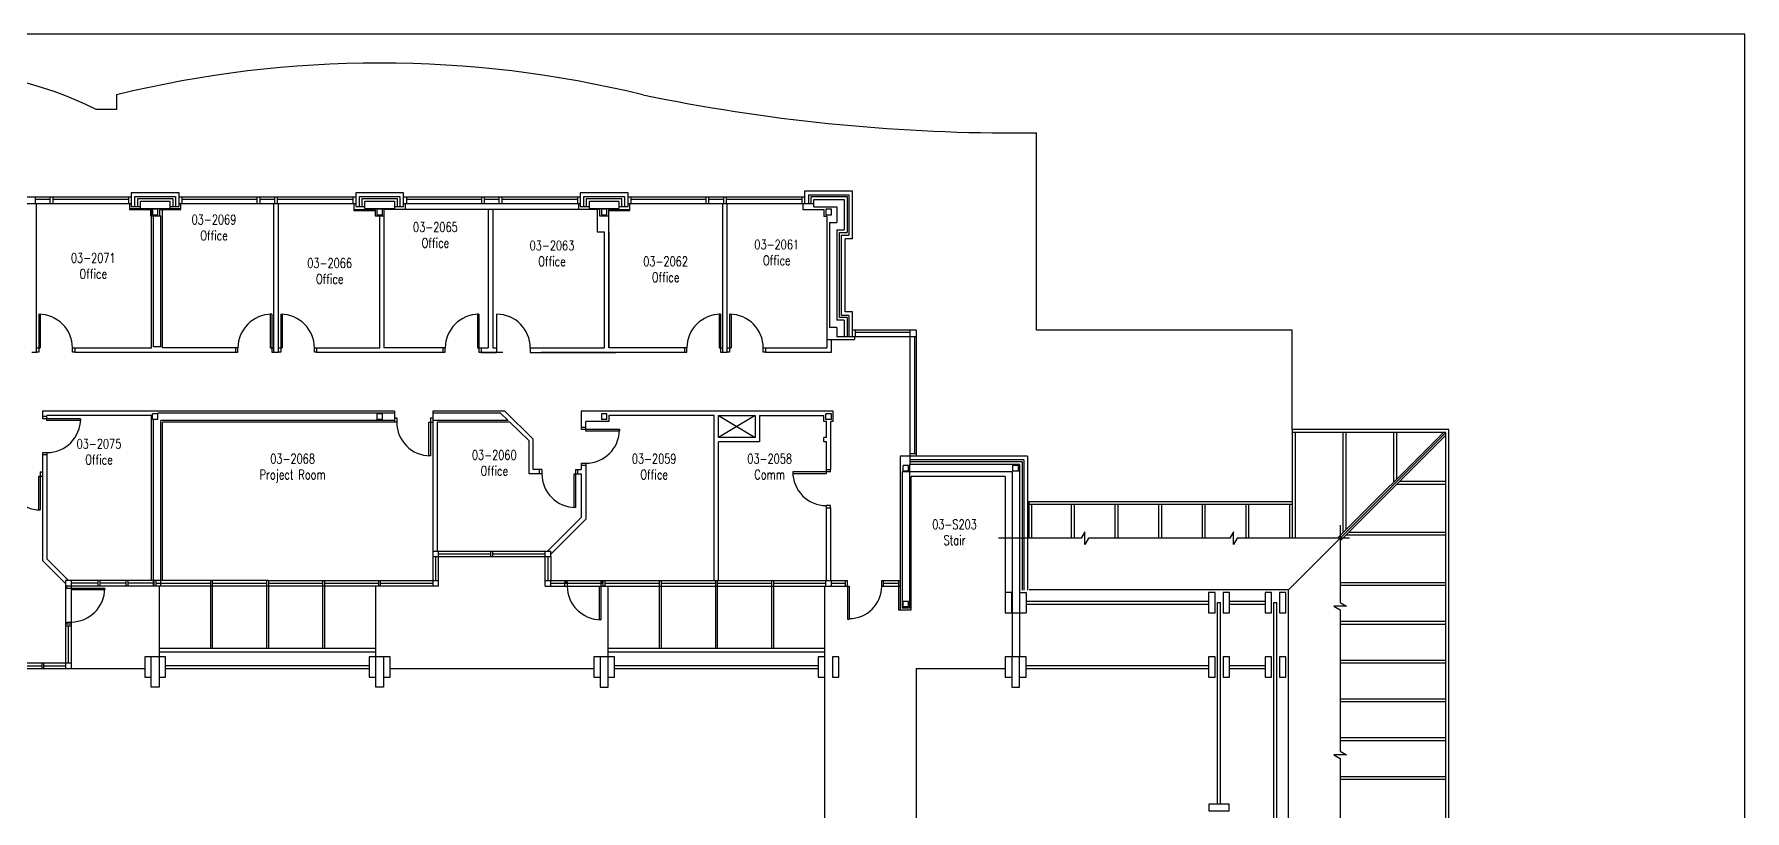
# Model space of a CAD drawing. Extents: x 11182 to 734459, y -1391328 to 152085.
# Drawn here: x 294618 to 341074, y 6132 to 27238 of the extents above; entities that cross this region are included whole.
import ezdxf
from ezdxf.enums import TextEntityAlignment as Align

# ---------------------------------------------------------------- set-up
doc = ezdxf.new("R2010")
doc.units = 0
doc.header["$LTSCALE"] = 500
doc.header["$MEASUREMENT"] = 0
doc.layers.add('0_Defpoints', color=106, linetype='CONTINUOUS', plot=False)
for name, color, linetype in [('0_room_data', 7, 'CONTINUOUS'), ('1_Wall_Exist', 251, 'CONTINUOUS'), ('3_Text', 7, 'CONTINUOUS')]:
    doc.layers.add(name, color=color, linetype=linetype)
doc.styles.add('1_200', font='simplex.shx', dxfattribs={"width": 0.75, "height": 460})

# ---------------------------------------------------------------- blocks, each defined once
blk = doc.blocks.new('room_data')
at = {"layer": '3_Text', "style": '1_200', "width": 0.75}
for tag, p in [('ROOMNUM', (0, 0)), ('ROOMUSE', (0, -575))]:
    blk.add_attdef(tag, text='', height=345, dxfattribs=at).set_placement(p, align=Align.MIDDLE_CENTER)

msp = doc.modelspace()

# ---------------------------------------------------------------- linework, layer by layer
at = {"layer": '0_Defpoints'}
msp.add_lwpolyline([(267104, 27238), (267104, -20624), (341074, -20624), (341074, 27238)], close=True, dxfattribs=at)
at = {"layer": '1_Wall_Exist'}
for p, q in [((296854, 25591), (296854, 25191)), ((296854, 25191), (296297, 25191)), ((321272, 24554), (321842, 24554)), ((321842, 19191), (321842, 24554)), ((297254, 22805), (292458, 22805)), ((294656, 22630), (294656, 22805)), ((295056, 22630), (295056, 22805)), ((295131, 22630), (295131, 22805)), ((297179, 22805), (297179, 22630)), ((298554, 22925), (297254, 22925)), ((297254, 22925), (297254, 22555)), ((297354, 22825), (298454, 22825)), ((297354, 22555), (297354, 22825)), ((297429, 22555), (297429, 22775)), ((297429, 22775), (298379, 22775)), ((298379, 22775), (298379, 22555)), ((298454, 22825), (298454, 22555)), ((298554, 22555), (298554, 22925)), ((303350, 22805), (298554, 22805)), ((298629, 22805), (298629, 22630)), ((300677, 22630), (300677, 22805)), ((300752, 22630), (300752, 22805)), ((301152, 22630), (301152, 22805)), ((301227, 22630), (301227, 22805)), ((303275, 22805), (303275, 22630)), ((304650, 22925), (303350, 22925)), ((303350, 22925), (303350, 22555)), ((303450, 22825), (304550, 22825)), ((303450, 22555), (303450, 22825)), ((303525, 22775), (304475, 22775)), ((303525, 22555), (303525, 22775)), ((304475, 22775), (304475, 22555)), ((304550, 22825), (304550, 22555)), ((304650, 22555), (304650, 22925)), ((309446, 22805), (304650, 22805)), ((304725, 22805), (304725, 22630)), ((306773, 22630), (306773, 22805)), ((306848, 22630), (306848, 22805)), ((307248, 22630), (307248, 22805)), ((307323, 22630), (307323, 22805)), ((309371, 22805), (309371, 22630)), ((310746, 22925), (309446, 22925)), ((309446, 22925), (309446, 22555)), ((309546, 22825), (310646, 22825)), ((309546, 22555), (309546, 22825)), ((309621, 22775), (310571, 22775)), ((309621, 22555), (309621, 22775)), ((310571, 22775), (310571, 22555)), ((310646, 22825), (310646, 22555)), ((310746, 22555), (310746, 22925)), ((315542, 22805), (310746, 22805)), ((310821, 22805), (310821, 22630)), ((312869, 22630), (312869, 22805)), ((312944, 22630), (312944, 22805)), ((313344, 22630), (313344, 22805)), ((313419, 22630), (313419, 22805)), ((315467, 22805), (315467, 22630)), ((316842, 22975), (315542, 22975)), ((315542, 22975), (315542, 22630)), ((315642, 22875), (316742, 22875)), ((315642, 22875), (315642, 22630)), ((315717, 22825), (316692, 22825)), ((315717, 22630), (315717, 22825)), ((316692, 22825), (316692, 21850)), ((316742, 22875), (316742, 21775)), ((316842, 21675), (316842, 22975)), ((297254, 22630), (292458, 22630)), ((294656, 22755), (295056, 22755)), ((294678, 18591), (294678, 22630)), ((295131, 22755), (297179, 22755)), ((297204, 22630), (297204, 22470)), ((297204, 22500), (298604, 22500)), ((297204, 22470), (297779, 22470)), ((297254, 22555), (297504, 22555)), ((297504, 22500), (297504, 22700)), ((297504, 22700), (298304, 22700)), ((297779, 22470), (297779, 22301)), ((297779, 22301), (298029, 22301)), ((297804, 18711), (297804, 22500)), ((297979, 22480), (297829, 22480)), ((297829, 22480), (297829, 22330)), ((297829, 22330), (297979, 22330)), ((297854, 18741), (297854, 22305)), ((297854, 22305), (298054, 22305)), ((297979, 22330), (297979, 22480)), ((298029, 22301), (298029, 22470)), ((298029, 22470), (298604, 22470)), ((298054, 18741), (298054, 22305)), ((298104, 18711), (298104, 22500)), ((298304, 22700), (298304, 22500)), ((298304, 22555), (298554, 22555)), ((303350, 22630), (298554, 22630)), ((298604, 22470), (298604, 22630)), ((298629, 22755), (300677, 22755)), ((300752, 22755), (301152, 22755)), ((301129, 18591), (301129, 22630)), ((301227, 22755), (303275, 22755)), ((301249, 18591), (301249, 22630)), ((303300, 22630), (303300, 22450)), ((303300, 22470), (303875, 22470)), ((303300, 22450), (303875, 22450)), ((303350, 22555), (303600, 22555)), ((303600, 22700), (304400, 22700)), ((303600, 22500), (303600, 22700)), ((303600, 22500), (304400, 22500)), ((303875, 22470), (303875, 22301)), ((303875, 22301), (304125, 22301)), ((304075, 22480), (303925, 22480)), ((303925, 22480), (303925, 22330)), ((303925, 22330), (304075, 22330)), ((304005, 18711), (304005, 22301)), ((304075, 22330), (304075, 22480)), ((304125, 18711), (304125, 22480)), ((304125, 22480), (309971, 22480)), ((304400, 22700), (304400, 22500)), ((304400, 22555), (304650, 22555)), ((309446, 22630), (304650, 22630)), ((304700, 22480), (304700, 22630)), ((304725, 22755), (306773, 22755)), ((306848, 22755), (307248, 22755)), ((306950, 22480), (306950, 18715)), ((307074, 22480), (307074, 18715)), ((307323, 22755), (309371, 22755)), ((309396, 22630), (309396, 22480)), ((309446, 22555), (309696, 22555)), ((309696, 22700), (310496, 22700)), ((309696, 22500), (309696, 22700)), ((309696, 22500), (310496, 22500)), ((309906, 22480), (309906, 21871)), ((309971, 22480), (309971, 22301)), ((309971, 22301), (310221, 22301)), ((310171, 22480), (310021, 22480)), ((310021, 22480), (310021, 22330)), ((310021, 22330), (310171, 22330)), ((310171, 22330), (310171, 22480)), ((310221, 18711), (310221, 22500)), ((310221, 22470), (310796, 22470)), ((310221, 22450), (310796, 22450)), ((310496, 22700), (310496, 22500)), ((310496, 22555), (310746, 22555)), ((315792, 22630), (310746, 22630)), ((310796, 22450), (310796, 22630)), ((310821, 22755), (312869, 22755)), ((312944, 22755), (313344, 22755)), ((313321, 18591), (313321, 22630)), ((313419, 22755), (315467, 22755)), ((313441, 18591), (313441, 22630)), ((315492, 22630), (315492, 22470)), ((315492, 22475), (316067, 22475)), ((315492, 22470), (316067, 22470)), ((315792, 22750), (316617, 22750)), ((315792, 22550), (315792, 22750)), ((315792, 22550), (316417, 22550)), ((316067, 22475), (316067, 22280)), ((316267, 22480), (316117, 22480)), ((316117, 22480), (316117, 22330)), ((316117, 22330), (316267, 22330)), ((316267, 22330), (316267, 22480)), ((316417, 22550), (316417, 22125)), ((316617, 22750), (316617, 21925)), ((309906, 21871), (310097, 21871)), ((310097, 21871), (310097, 18715)), ((310221, 21871), (310221, 18715)), ((316142, 22280), (316067, 22280)), ((316142, 22280), (316142, 18711)), ((316217, 22125), (316217, 19266)), ((316217, 22125), (316417, 22125)), ((316417, 21925), (316417, 19466)), ((316417, 21925), (316617, 21925)), ((316492, 19541), (316492, 21850)), ((316492, 21850), (316692, 21850)), ((316542, 19591), (316542, 21775)), ((316542, 21775), (316742, 21775)), ((316642, 19691), (316642, 21675)), ((316842, 21675), (316642, 21675)), ((294741, 19626), (294781, 19626)), ((294741, 19626), (294741, 18596)), ((294781, 19626), (294781, 18711)), ((301027, 19626), (301027, 18711)), ((301067, 19626), (301027, 19626)), ((301067, 19626), (301067, 18596)), ((301312, 19626), (301352, 19626)), ((301312, 19626), (301312, 18596)), ((301352, 19626), (301352, 18711)), ((306657, 19626), (306657, 18711)), ((306697, 19626), (306657, 19626)), ((306697, 19626), (306697, 18596)), ((307176, 19629), (307176, 18591)), ((313219, 19626), (313219, 18711)), ((313259, 19626), (313219, 19626)), ((313259, 19626), (313259, 18596)), ((313504, 19626), (313544, 19626)), ((313504, 19626), (313504, 18596)), ((313544, 19626), (313544, 18711)), ((316692, 19541), (316492, 19541)), ((316742, 19591), (316542, 19591)), ((316842, 19691), (316642, 19691)), ((316692, 19541), (316692, 19016)), ((316742, 19591), (316742, 19016)), ((316842, 19016), (316842, 19691)), ((316417, 19266), (316217, 19266)), ((316617, 19466), (316417, 19466)), ((316417, 19266), (316417, 19016)), ((316617, 19466), (316617, 19016)), ((318572, 19191), (316842, 19191)), ((316917, 19191), (316917, 19016)), ((316917, 19141), (318397, 19141)), ((318397, 19191), (318397, 15541)), ((318572, 19191), (318572, 15766)), ((328784, 19191), (321842, 19191)), ((328784, 16491), (328784, 19191)), ((294678, 18591), (294558, 18591)), ((294678, 18711), (294781, 18711)), ((294741, 18596), (294678, 18596)), ((295656, 18711), (297804, 18711)), ((295656, 18596), (295656, 18711)), ((295718, 18596), (295656, 18596)), ((295718, 18711), (295718, 18591)), ((300089, 18591), (295718, 18591)), ((298054, 18741), (297854, 18741)), ((300152, 18711), (298104, 18711)), ((300089, 18711), (300089, 18591)), ((300089, 18596), (300152, 18596)), ((300152, 18596), (300152, 18711)), ((301027, 18711), (301129, 18711)), ((301067, 18596), (301129, 18596)), ((301249, 18591), (301129, 18591)), ((301249, 18711), (301352, 18711)), ((301312, 18596), (301249, 18596)), ((302227, 18711), (304005, 18711)), ((302227, 18596), (302227, 18711)), ((302289, 18596), (302227, 18596)), ((302289, 18711), (302289, 18591)), ((305720, 18591), (302289, 18591)), ((305782, 18711), (304125, 18711)), ((305720, 18711), (305720, 18591)), ((305720, 18596), (305782, 18596)), ((305782, 18596), (305782, 18711)), ((306657, 18711), (306760, 18711)), ((306697, 18596), (306760, 18596)), ((306760, 18715), (306950, 18715)), ((306760, 18715), (306760, 18591)), ((307345, 18591), (306760, 18591)), ((306760, 18591), (307176, 18591)), ((307074, 18715), (307176, 18715)), ((308090, 18715), (310097, 18715)), ((308090, 18715), (308090, 18591)), ((308090, 18591), (310411, 18591)), ((312281, 18591), (308385, 18591)), ((312344, 18711), (310221, 18711)), ((312281, 18711), (312281, 18591)), ((312281, 18596), (312344, 18596)), ((312344, 18596), (312344, 18711)), ((313219, 18711), (313321, 18711)), ((313259, 18596), (313321, 18596)), ((313441, 18591), (313321, 18591)), ((313441, 18711), (313544, 18711)), ((313504, 18596), (313441, 18596)), ((314419, 18711), (316142, 18711)), ((314419, 18596), (314419, 18711)), ((314481, 18596), (314419, 18596)), ((314481, 18711), (314481, 18591)), ((316262, 18591), (314481, 18591)), ((316142, 18941), (316892, 18941)), ((316262, 18941), (316262, 18591)), ((318572, 19016), (316417, 19016)), ((316892, 19016), (316892, 18941)), ((318522, 19016), (318522, 15841)), ((294844, 16991), (294844, 16841)), ((304400, 16991), (294844, 16991)), ((294964, 16846), (294844, 16846)), ((294849, 16783), (294849, 16846)), ((295879, 16783), (294849, 16783)), ((297804, 16871), (294964, 16871)), ((294964, 16743), (294964, 16871)), ((295879, 16743), (294964, 16743)), ((295879, 16783), (295879, 16743)), ((297804, 12391), (297804, 16871)), ((297979, 16916), (297829, 16916)), ((297829, 16766), (297829, 16916)), ((297979, 16766), (297829, 16766)), ((297854, 12241), (297854, 16766)), ((297979, 16766), (297979, 16941)), ((304400, 16941), (297979, 16941)), ((304400, 16741), (298054, 16741)), ((298054, 12241), (298054, 16741)), ((303925, 16916), (303925, 16766)), ((304075, 16916), (303925, 16916)), ((304075, 16766), (303925, 16766)), ((304075, 16766), (304075, 16916)), ((304400, 16991), (304400, 16691)), ((304400, 16811), (304462, 16811)), ((304462, 16811), (304462, 16696)), ((305377, 16811), (305377, 15781)), ((305377, 16811), (305440, 16811)), ((307396, 16991), (305440, 16991)), ((305440, 16991), (305440, 13191)), ((307282, 16941), (305440, 16941)), ((307488, 16741), (305440, 16741)), ((307488, 16741), (307282, 16941)), ((308173, 16236), (307396, 16991)), ((316317, 16991), (309476, 16991)), ((309476, 16991), (309476, 16553)), ((310021, 16916), (310021, 16766)), ((310171, 16916), (310021, 16916)), ((310171, 16766), (310021, 16766)), ((310171, 16766), (310171, 16916)), ((313084, 16876), (310221, 16876)), ((310221, 16876), (310221, 16716)), ((313084, 12391), (313084, 16876)), ((314199, 16876), (313199, 16276)), ((313199, 16876), (314199, 16276)), ((313204, 16876), (314199, 16876)), ((313204, 16276), (313204, 16876)), ((314199, 16876), (314199, 16276)), ((314314, 16876), (316067, 16876)), ((314314, 16876), (314314, 16161)), ((316067, 16716), (316067, 16876)), ((316117, 16766), (316117, 16916)), ((316267, 16916), (316117, 16916)), ((316267, 16766), (316117, 16766)), ((316267, 16766), (316267, 16916)), ((316317, 16716), (316317, 16991)), ((304400, 16691), (298104, 16691)), ((298104, 12391), (298104, 16691)), ((304462, 16696), (304400, 16696)), ((305337, 16696), (305440, 16696)), ((305337, 15781), (305337, 16696)), ((307539, 16691), (305560, 16691)), ((305560, 16691), (305560, 13191)), ((308058, 16187), (307539, 16691)), ((309596, 16553), (309476, 16553)), ((309481, 16491), (309481, 16553)), ((310511, 16491), (309481, 16491)), ((310221, 16716), (309596, 16716)), ((309596, 16451), (309596, 16716)), ((310511, 16451), (309596, 16451)), ((310511, 16491), (310511, 16451)), ((314199, 16276), (313204, 16276)), ((316132, 16276), (316062, 16276)), ((316062, 16161), (316062, 16276)), ((316132, 16716), (316067, 16716)), ((316132, 16276), (316132, 16716)), ((316252, 15406), (316252, 16716)), ((316317, 16716), (316252, 16716)), ((333034, 16491), (328784, 16491)), ((328784, 16491), (328784, 13541)), ((332959, 16416), (328784, 16416)), ((328859, 16416), (328859, 13541)), ((332888, 16416), (330014, 13541)), ((332959, 16416), (330084, 13541)), ((332959, 16345), (330084, 13471)), ((330171, 13699), (330171, 16416)), ((330246, 13774), (330246, 16416)), ((331546, 15074), (331546, 16416)), ((331621, 15149), (331621, 16416)), ((332959, 5935), (332959, 16416)), ((333034, 5935), (333034, 16491)), ((294844, 15806), (294844, 12930)), ((294964, 15806), (294844, 15806)), ((294849, 15806), (294849, 15868)), ((294849, 15868), (294964, 15868)), ((294964, 15868), (294964, 12980)), ((308058, 15291), (308058, 16187)), ((308173, 15406), (308173, 16236)), ((313204, 12391), (313204, 16161)), ((314314, 16161), (313204, 16161)), ((316132, 16161), (316062, 16161)), ((316132, 15303), (316132, 16161)), ((318397, 15841), (318572, 15841)), ((294781, 15341), (294781, 14311)), ((294781, 15341), (294844, 15341)), ((305377, 15781), (305337, 15781)), ((308406, 15406), (308173, 15406)), ((308343, 15291), (308343, 15406)), ((308406, 15406), (308406, 15291)), ((309321, 15406), (309321, 14376)), ((309321, 15406), (309383, 15406)), ((309383, 15291), (309383, 15411)), ((309383, 15411), (309476, 15411)), ((309476, 15513), (309476, 15411)), ((309596, 15513), (309476, 15513)), ((309481, 15513), (309481, 15576)), ((309481, 15576), (309596, 15576)), ((309596, 15576), (309596, 14055)), ((316247, 15343), (315217, 15343)), ((315217, 15343), (315217, 15303)), ((316132, 15406), (316252, 15406)), ((316247, 15343), (316247, 15406)), ((318139, 15766), (318139, 11591)), ((321598, 15766), (318139, 15766)), ((318190, 15341), (318190, 11641)), ((321173, 15341), (318190, 15341)), ((318366, 15514), (318216, 15514)), ((318216, 15364), (318216, 15514)), ((318366, 15364), (318216, 15364)), ((318366, 15364), (318366, 15514)), ((321373, 15541), (318390, 15541)), ((318390, 15541), (318390, 11641)), ((321498, 15666), (318397, 15666)), ((321448, 15616), (318397, 15616)), ((321173, 15341), (321173, 10316)), ((321347, 15514), (321197, 15514)), ((321197, 15364), (321197, 15514)), ((321347, 15364), (321197, 15364)), ((321347, 15364), (321347, 15514)), ((321373, 15541), (321373, 10316)), ((321448, 15616), (321448, 12126)), ((321498, 15666), (321498, 12126)), ((321598, 15766), (321598, 12126)), ((294741, 15226), (294844, 15226)), ((294741, 14311), (294741, 15226)), ((308406, 15291), (308058, 15291)), ((309281, 15291), (309476, 15291)), ((309281, 14376), (309281, 15291)), ((309476, 15291), (309476, 14105)), ((315217, 15303), (316132, 15303)), ((320989, 15216), (318439, 15216)), ((318439, 11591), (318439, 15216)), ((320989, 15216), (320989, 11516)), ((332959, 15003), (331617, 15003)), ((332959, 15078), (331692, 15078)), ((316132, 12391), (316132, 14428)), ((316247, 14428), (316132, 14428)), ((316247, 14366), (316247, 14428)), ((321629, 14541), (328784, 14541)), ((321629, 14541), (321629, 13541)), ((321629, 14466), (328784, 14466)), ((321704, 14466), (321704, 13541)), ((322784, 14466), (322784, 13541)), ((322859, 14466), (322859, 13541)), ((323969, 14466), (323969, 13541)), ((324044, 14466), (324044, 13541)), ((325154, 14466), (325154, 13541)), ((325229, 14466), (325229, 13541)), ((326339, 14466), (326339, 13541)), ((326414, 14466), (326414, 13541)), ((327524, 14466), (327524, 13541)), ((327599, 14466), (327599, 13541)), ((328709, 14466), (328709, 13541)), ((294781, 14311), (294741, 14311)), ((308562, 13191), (309476, 14105)), ((308647, 13106), (309596, 14055)), ((309321, 14376), (309281, 14376)), ((316132, 14366), (316252, 14366)), ((316252, 12391), (316252, 14366)), ((323051, 13541), (320808, 13541)), ((323151, 13715), (323051, 13541)), ((323151, 13368), (323151, 13715)), ((323251, 13541), (323151, 13368)), ((327085, 13541), (323251, 13541)), ((327185, 13715), (327085, 13541)), ((327185, 13368), (327185, 13715)), ((327285, 13541), (327185, 13368)), ((330340, 13541), (327285, 13541)), ((330084, 13541), (328684, 12141)), ((330084, 13899), (330084, 11790)), ((330242, 13628), (332959, 13628)), ((330317, 13703), (332959, 13703)), ((305449, 12241), (305449, 13191)), ((305449, 13191), (307072, 13191)), ((305449, 13041), (308647, 13041)), ((305524, 12391), (305524, 13041)), ((305599, 12241), (305599, 13191)), ((305599, 13116), (307023, 13116)), ((307023, 13041), (307023, 13191)), ((307073, 13191), (308647, 13191)), ((307073, 13041), (307073, 13191)), ((307073, 13116), (308497, 13116)), ((308497, 12241), (308497, 13191)), ((308572, 12391), (308572, 13041)), ((308647, 13041), (308647, 13191)), ((308650, 13041), (308650, 12391)), ((295468, 12306), (294844, 12930)), ((295553, 12391), (294964, 12980)), ((295468, 12391), (295468, 10001)), ((300976, 12391), (295468, 12391)), ((305599, 12241), (295468, 12241)), ((295503, 12178), (295503, 12241)), ((296533, 12178), (295503, 12178)), ((295618, 12391), (295618, 10001)), ((296355, 12316), (295618, 12316)), ((296533, 12138), (295618, 12138)), ((296355, 12241), (296355, 12391)), ((296405, 12241), (296405, 12391)), ((297117, 12316), (296405, 12316)), ((296533, 12178), (296533, 12138)), ((297117, 12241), (297117, 12391)), ((297167, 12241), (297167, 12391)), ((297879, 12316), (297167, 12316)), ((297879, 12241), (297879, 12391)), ((297929, 12241), (297929, 12391)), ((297929, 12316), (299403, 12316)), ((298011, 12241), (298011, 9489)), ((299403, 12391), (299403, 10541)), ((299453, 12391), (299453, 10541)), ((299453, 12316), (300927, 12316)), ((300927, 12391), (300927, 10541)), ((300977, 12391), (300977, 10541)), ((300977, 12391), (305599, 12391)), ((300977, 12316), (302451, 12316)), ((302451, 12391), (302451, 10541)), ((302501, 12391), (302501, 10541)), ((302501, 12316), (303975, 12316)), ((303892, 9489), (303892, 12241)), ((303975, 12241), (303975, 12391)), ((304025, 12241), (304025, 12391)), ((304025, 12316), (305449, 12316)), ((308497, 12391), (313168, 12391)), ((308497, 12241), (316705, 12241)), ((308647, 12241), (308647, 12391)), ((308647, 12316), (310071, 12316)), ((309031, 12241), (309031, 12356)), ((309031, 12356), (309093, 12356)), ((309093, 12356), (309093, 12241)), ((309968, 11326), (309968, 12241)), ((310008, 12356), (310008, 11326)), ((310008, 12356), (310071, 12356)), ((310071, 12241), (310071, 12391)), ((310121, 12241), (310121, 12391)), ((310121, 12316), (311595, 12316)), ((310203, 9489), (310203, 12241)), ((311595, 12391), (311595, 10541)), ((311645, 12391), (311645, 10541)), ((311645, 12316), (313119, 12316)), ((313119, 12391), (313119, 10541)), ((313169, 12391), (313169, 10541)), ((313169, 12391), (316705, 12391)), ((313169, 12316), (314643, 12316)), ((314643, 12391), (314643, 10541)), ((314693, 12391), (314693, 10541)), ((314693, 12316), (316117, 12316)), ((316084, 12241), (316084, -187)), ((316117, 12241), (316117, 12391)), ((316267, 12241), (316267, 12391)), ((316267, 12316), (316655, 12316)), ((316655, 12241), (316655, 12391)), ((316705, 12241), (316705, 12391)), ((316706, 12241), (316706, 11341)), ((316706, 12241), (316750, 12241)), ((316749, 12241), (316749, 11341)), ((317635, 12391), (318139, 12391)), ((317635, 12241), (317635, 12391)), ((317635, 12241), (318139, 12241)), ((317685, 12241), (317685, 12392)), ((317685, 12316), (318089, 12316)), ((318089, 12391), (318089, 11591)), ((328684, 12141), (321642, 12141)), ((328684, 5935), (328684, 12141)), ((332959, 12328), (330084, 12328)), ((332959, 12253), (330084, 12253)), ((318390, 11641), (318190, 11641)), ((318366, 11823), (318216, 11823)), ((318216, 11673), (318216, 11823)), ((318366, 11673), (318216, 11673)), ((318366, 11673), (318366, 11823)), ((321164, 12066), (320989, 12066)), ((321164, 11516), (321164, 12066)), ((321373, 12066), (321554, 12066)), ((321379, 12066), (321379, 11516)), ((321554, 12066), (321554, 11516)), ((321554, 11831), (326514, 11831)), ((321554, 11751), (326514, 11751)), ((326689, 12066), (326514, 12066)), ((326514, 12066), (326514, 11516)), ((326689, 11516), (326689, 12066)), ((326756, 6309), (326756, 11791)), ((326756, 11791), (326836, 11791)), ((326836, 6309), (326836, 11791)), ((327079, 12066), (326904, 12066)), ((326904, 12066), (326904, 11516)), ((327079, 11516), (327079, 12066)), ((327079, 11831), (328044, 11831)), ((327079, 11751), (328044, 11751)), ((328219, 12066), (328044, 12066)), ((328044, 12066), (328044, 11516)), ((328219, 11516), (328219, 12066)), ((328285, 5929), (328285, 11791)), ((328285, 11791), (328365, 11791)), ((328365, 5929), (328365, 11791)), ((328609, 12066), (328434, 12066)), ((328434, 12066), (328434, 11516)), ((328609, 11516), (328609, 12066)), ((330258, 11690), (329911, 11690)), ((329911, 11690), (330084, 11590)), ((330084, 11790), (330258, 11690)), ((295618, 11201), (295468, 11201)), ((295618, 11151), (295468, 11151)), ((295503, 11201), (295503, 11263)), ((295503, 11263), (295618, 11263)), ((295543, 11151), (295543, 10151)), ((310008, 11326), (309968, 11326)), ((316706, 11341), (316750, 11341)), ((318089, 11591), (318439, 11591)), ((320989, 11516), (321554, 11516)), ((326514, 11516), (326689, 11516)), ((326904, 11516), (327079, 11516)), ((328044, 11516), (328219, 11516)), ((328434, 11516), (328609, 11516)), ((330084, 11590), (330084, 7756)), ((332959, 11274), (330084, 11274)), ((332959, 11199), (330084, 11199)), ((298186, 10316), (297621, 10316)), ((297621, 10316), (297621, 9766)), ((297796, 9489), (297796, 10316)), ((303892, 10541), (298011, 10541)), ((303892, 10441), (298011, 10441)), ((298186, 9766), (298186, 10316)), ((304282, 10316), (303717, 10316)), ((303717, 10316), (303717, 9766)), ((304107, 10316), (304107, 9489)), ((304282, 9766), (304282, 10316)), ((310378, 10316), (309813, 10316)), ((309813, 10316), (309813, 9766)), ((309988, 10316), (309988, 9489)), ((316084, 10541), (310203, 10541)), ((316084, 10441), (310203, 10441)), ((310378, 9766), (310378, 10316)), ((316084, 10316), (315909, 10316)), ((315909, 10316), (315909, 9766)), ((316474, 10316), (316299, 10316)), ((316299, 10316), (316299, 9766)), ((316474, 9766), (316474, 10316)), ((321373, 10316), (320989, 10316)), ((320989, 10316), (320989, 9766)), ((321164, 10316), (321164, 9489)), ((321379, 9489), (321379, 10316)), ((321554, 10316), (321379, 10316)), ((321554, 9766), (321554, 10316)), ((326689, 10316), (326514, 10316)), ((326514, 10316), (326514, 9766)), ((326689, 9766), (326689, 10316)), ((327079, 10316), (326904, 10316)), ((326904, 10316), (326904, 9766)), ((327079, 9766), (327079, 10316)), ((328219, 10316), (328044, 10316)), ((328044, 10316), (328044, 9766)), ((328219, 9766), (328219, 10316)), ((328609, 10316), (328434, 10316)), ((328434, 10316), (328434, 9766)), ((328609, 9766), (328609, 10316)), ((293311, 10151), (294880, 10151)), ((293311, 10001), (297625, 10001)), ((293357, 10076), (294831, 10076)), ((294831, 10001), (294831, 10151)), ((294881, 10151), (295618, 10151)), ((294881, 10001), (294881, 10151)), ((294881, 10076), (295468, 10076)), ((297621, 9766), (297796, 9766)), ((298011, 9766), (298186, 9766)), ((298186, 10081), (303717, 10081)), ((298186, 10001), (303717, 10001)), ((303717, 9766), (303892, 9766)), ((304107, 9766), (304282, 9766)), ((304282, 10001), (309813, 10001)), ((309813, 9766), (309988, 9766)), ((310203, 9766), (310378, 9766)), ((310378, 10081), (315909, 10081)), ((310378, 10001), (315909, 10001)), ((315909, 9766), (316084, 9766)), ((316299, 9766), (316474, 9766)), ((318572, 10001), (318572, 2053)), ((318572, 10001), (320989, 10001)), ((320983, 10081), (320989, 10081)), ((320989, 9766), (321164, 9766)), ((321379, 9766), (321554, 9766)), ((321554, 10081), (326514, 10081)), ((321554, 10001), (326514, 10001)), ((326514, 9766), (326689, 9766)), ((326904, 9766), (327079, 9766)), ((327079, 10081), (328044, 10081)), ((327079, 10001), (328044, 10001)), ((328044, 9766), (328219, 9766)), ((328434, 9766), (328609, 9766)), ((332959, 10220), (330084, 10220)), ((332959, 10145), (330084, 10145)), ((298011, 9489), (297796, 9489)), ((304107, 9489), (303892, 9489)), ((309988, 9489), (310203, 9489)), ((321164, 9489), (321379, 9489)), ((332959, 9166), (330084, 9166)), ((332959, 9091), (330084, 9091)), ((332959, 8112), (330084, 8112)), ((332959, 8037), (330084, 8037)), ((330258, 7656), (329911, 7656)), ((329911, 7656), (330084, 7556)), ((330084, 7756), (330258, 7656)), ((330084, 7556), (330084, 5929)), ((332959, 7058), (330084, 7058)), ((332959, 6983), (330084, 6983)), ((327072, 6309), (326522, 6309)), ((326522, 6309), (326522, 6134)), ((326522, 6134), (327072, 6134)), ((327072, 6134), (327072, 6309))]:
    msp.add_line(p, q, dxfattribs=at)
for centre, radius, start, end in [((291808, 16255), 10000, 63.3227, 119.3143), ((304000, -3546), 30000, 76.2197, 103.7803), ((321272, 74554), 50000, 258.3156, 270), ((294741, 18711), 915, 0, 90), ((301067, 18711), 915, 90, 180), ((301312, 18711), 915, 0, 90), ((306697, 18711), 915, 90, 180), ((307176, 18715), 914, 0, 90), ((313259, 18711), 915, 90, 180), ((313504, 18711), 915, 0, 90), ((294964, 16783), 915, 270, 0), ((305377, 16696), 915, 180, 270), ((309596, 16491), 915, 270, 0), ((316132, 15343), 915, 180, 270), ((294781, 15226), 915, 180, 270), ((309321, 15291), 915, 180, 270), ((295618, 12178), 915, 270, 0), ((310008, 12241), 915, 180, 270), ((316749, 12241), 886, 270, 0)]:
    msp.add_arc(centre, radius, start, end, dxfattribs=at)

# ---------------------------------------------------------------- block references
at = {"layer": '0_room_data', "xscale": 0.75, "yscale": 0.75, "zscale": 0.75}
for p, values in [((299500, 22199), {'ROOMNUM': '03-2069', 'ROOMUSE': 'Office'}), ((305513, 21997), {'ROOMNUM': '03-2065', 'ROOMUSE': 'Office'}), ((308679, 21497), {'ROOMNUM': '03-2063', 'ROOMUSE': 'Office'}), ((314783, 21522), {'ROOMNUM': '03-2061', 'ROOMUSE': 'Office'}), ((296221, 21157), {'ROOMNUM': '03-2071', 'ROOMUSE': 'Office'}), ((302642, 21018), {'ROOMNUM': '03-2066', 'ROOMUSE': 'Office'}), ((311765, 21064), {'ROOMNUM': '03-2062', 'ROOMUSE': 'Office'}), ((296376, 16107), {'ROOMNUM': '03-2075', 'ROOMUSE': 'Office'}), ((301635, 15701), {'ROOMNUM': '03-2068', 'ROOMUSE': 'Project Room'}), ((307112, 15801), {'ROOMNUM': '03-2060', 'ROOMUSE': 'Office'}), ((311454, 15701), {'ROOMNUM': '03-2059', 'ROOMUSE': 'Office'}), ((314592, 15701), {'ROOMNUM': '03-2058', 'ROOMUSE': 'Comm'}), ((319612, 13916), {'ROOMNUM': '03-S203', 'ROOMUSE': 'Stair'})]:
    msp.add_blockref('room_data', p, dxfattribs=at).add_auto_attribs(values)

doc.saveas('drawing.dxf')
